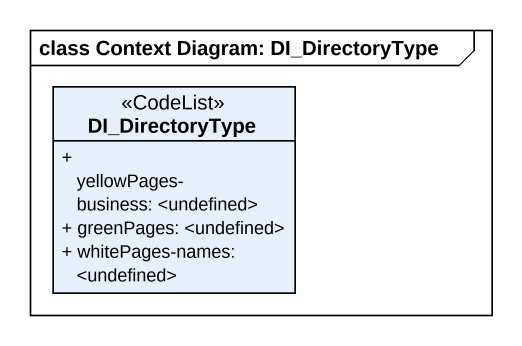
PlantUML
@startuml
mainframe class Context Diagram: DI_DirectoryType
hide circle
hide empty members
skinparam classAttributeIconSize 0
class DI_DirectoryType <<CodeList>> {
  + yellowPages-business: <undefined>
  + greenPages: <undefined>
  + whitePages-names: <undefined>
}
@enduml
